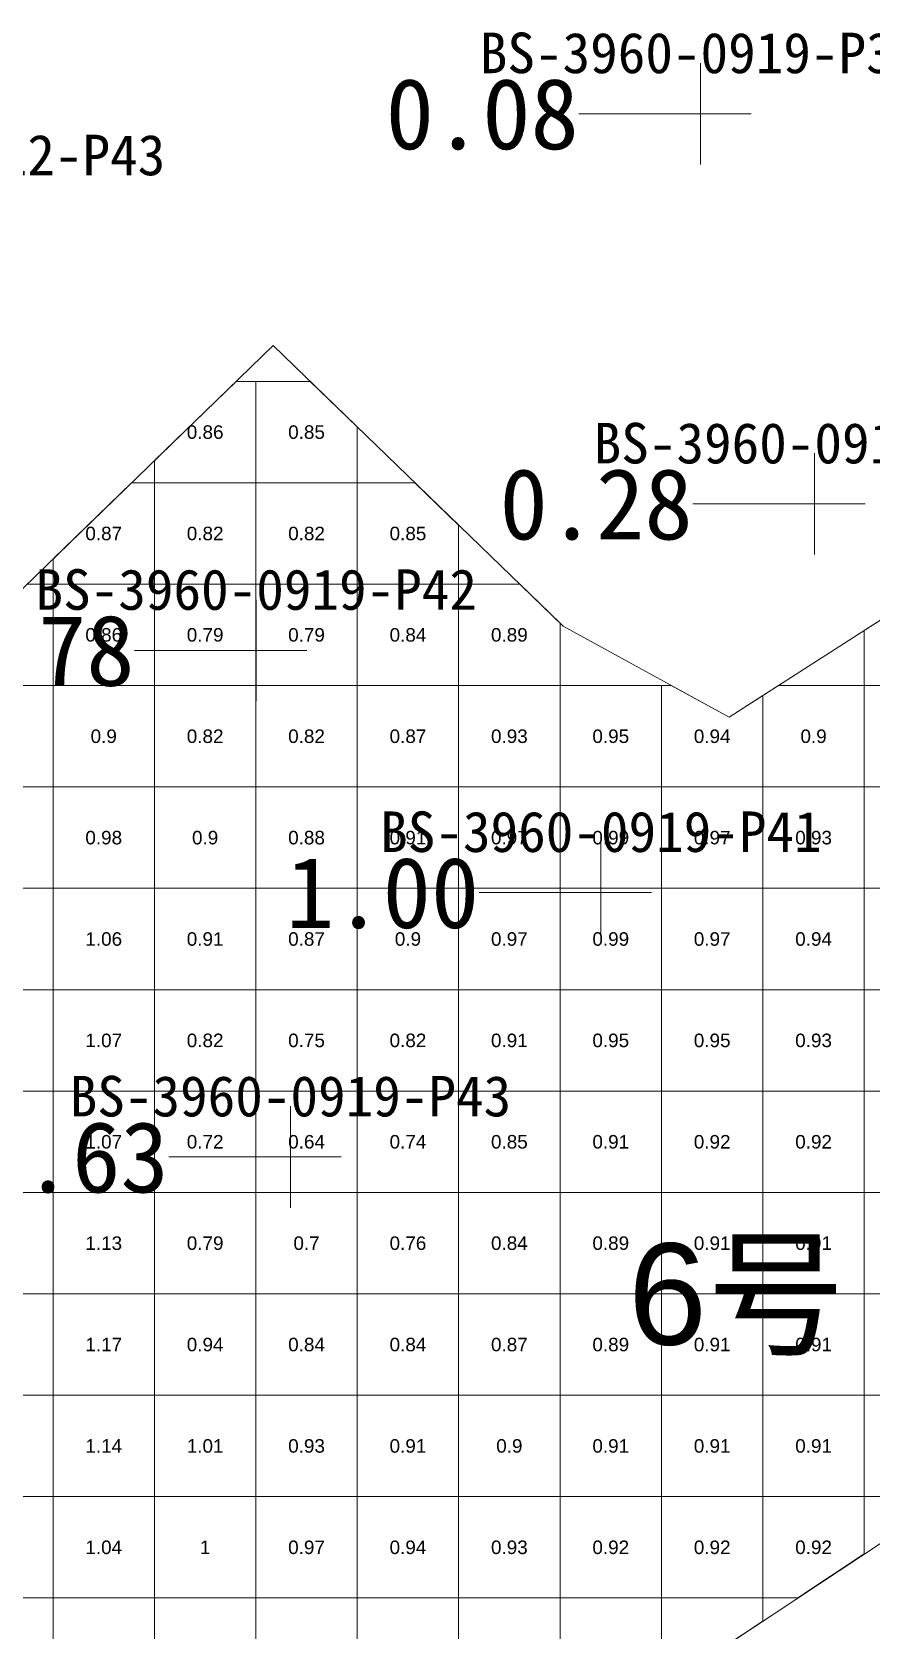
# Model space of a CAD drawing. Header units: inches. Extents: x 469941 to 470089, y 4349675 to 4349818.
# Drawn here: x 469992.11 to 470000.39, y 4349728.67 to 4349744.44 of the extents above; entities that cross this region are included whole.
import ezdxf
from ezdxf.enums import TextEntityAlignment as Align

# ---------------------------------------------------------------- set-up
doc = ezdxf.new("R2010")
doc.units = ezdxf.units.IN
doc.header["$MEASUREMENT"] = 0
for name, color, linetype, lineweight in [('点', 7, 'Continuous', 0), ('爆区方格网', 7, 'Continuous', 0), ('线条', 7, 'Continuous', 0), ('钻孔', 7, 'Continuous', 0)]:
    doc.layers.add(name, color=color, linetype=linetype, lineweight=lineweight)
doc.styles.add('3dmine_textStyle_2', font='arial.ttf', dxfattribs={"height": 1})
doc.styles.add('3dmine_textStyle_3', font='宋体.ttf', dxfattribs={"height": 1})

msp = doc.modelspace()

# ---------------------------------------------------------------- hatches: boundary and pattern name
at = {"layer": '钻孔', "linetype": 'Continuous', "lineweight": 0, "true_color": 0x808080, "extrusion": (0, 1, 0)}
for points in [[(-469999.705, 3949.565), (-469998.705, 3949.565), (-469998.705, 3960.565), (-469999.705, 3960.565)], [(-469992.25, 3949.746), (-469991.25, 3949.746), (-469991.25, 3960.746), (-469992.25, 3960.746)], [(-470000.828, 3949.87), (-469999.828, 3949.87), (-469999.828, 3960.87), (-470000.828, 3960.87)]]:
    msp.add_hatch(color=8, dxfattribs=at).paths.add_polyline_path(points, flags=0)
at = {"layer": '钻孔', "linetype": 'Continuous', "lineweight": 0, "true_color": 0x00ffff, "extrusion": (0, 1, 0)}
for points in [[(-469995.324, 3949.89), (-469994.324, 3949.89), (-469994.324, 3960.89), (-469995.324, 3960.89)], [(-469995.661, 3949.839), (-469994.661, 3949.839), (-469994.661, 3960.839), (-469995.661, 3960.839)]]:
    msp.add_hatch(color=4, dxfattribs=at).paths.add_polyline_path(points, flags=0)
at = {"layer": '钻孔', "linetype": 'Continuous', "lineweight": 0, "true_color": 0x0000ff, "extrusion": (0, 1, 0)}
msp.add_hatch(color=5, dxfattribs=at).paths.add_polyline_path([(-469998.723, 3949.865), (-469997.723, 3949.865), (-469997.723, 3960.865), (-469998.723, 3960.865)], flags=0)

# ---------------------------------------------------------------- linework, layer by layer
at = {"color": 4, "linetype": 'Continuous', "lineweight": 0, "true_color": 0x00ffff, "elevation": 3955.55}
msp.add_lwpolyline([(469981.939, 4349715.989), (469979.319, 4349718.857), (469979.319, 4349718.857), (469982.249, 4349727.115), (469986.942, 4349732.905), (469991.471, 4349738.415), (469994.49, 4349741.345), (469997.35, 4349738.576), (469998.986, 4349737.677), (470002.076, 4349739.66), (470004.151, 4349742.268), (470007.875, 4349739.742), (470008.312, 4349737.589), (470004.433, 4349733.597), (470000.499, 4349729.542), (469994.936, 4349725.857), (469995.557, 4349724.011), (469997.537, 4349721.806), (469997.264, 4349719.129), (469994.922, 4349716.71), (469991.967, 4349717.209), (469986.797, 4349716.795), (469983.848, 4349716.26), (469981.939, 4349715.989)], dxfattribs=at)
at = {"layer": '点', "color": 138, "linetype": 'Continuous', "lineweight": 0, "true_color": 0x004c4c}
for points, elevation in [([(469998.705, 4349743.13), (469998.705, 4349744.13)], 3960.565), ([(469999.205, 4349743.63), (469998.205, 4349743.63)], 3960.565), ([(469999.828, 4349739.281), (469999.828, 4349740.281)], 3960.87), ([(470000.328, 4349739.781), (469999.328, 4349739.781)], 3960.87), ([(469994.324, 4349737.837), (469994.324, 4349738.837)], 3960.89), ([(469994.824, 4349738.337), (469993.824, 4349738.337)], 3960.89), ([(469997.723, 4349735.448), (469997.723, 4349736.448)], 3960.865), ([(469998.223, 4349735.948), (469997.223, 4349735.948)], 3960.865), ([(469994.661, 4349732.84), (469994.661, 4349733.84)], 3960.839), ([(469995.161, 4349733.34), (469994.161, 4349733.34)], 3960.839)]:
    msp.add_lwpolyline(points, dxfattribs=dict(at, elevation=elevation))
at = {"layer": '爆区方格网', "color": 4, "linetype": 'Continuous', "lineweight": 0, "true_color": 0x00ffff, "elevation": 3961.273}
for points in [[(469994.32, 4349739.99), (469993.32, 4349739.99), (469993.32, 4349740.21), (469994.125, 4349740.99), (469994.32, 4349740.99), (469994.32, 4349739.99)], [(469995.32, 4349740.541), (469995.32, 4349739.99), (469994.32, 4349739.99), (469994.32, 4349740.99), (469994.856, 4349740.99), (469995.32, 4349740.541)], [(469993.32, 4349738.99), (469992.32, 4349738.99), (469992.32, 4349739.239), (469993.094, 4349739.99), (469993.32, 4349739.99), (469993.32, 4349738.99)], [(469994.32, 4349738.99), (469993.32, 4349738.99), (469993.32, 4349739.99), (469994.32, 4349739.99), (469994.32, 4349738.99)], [(469995.32, 4349738.99), (469994.32, 4349738.99), (469994.32, 4349739.99), (469995.32, 4349739.99), (469995.32, 4349738.99)], [(469996.32, 4349739.573), (469996.32, 4349738.99), (469995.32, 4349738.99), (469995.32, 4349739.99), (469995.889, 4349739.99), (469996.32, 4349739.573)], [(469992.32, 4349737.99), (469991.32, 4349737.99), (469991.32, 4349738.232), (469991.471, 4349738.415), (469992.064, 4349738.99), (469992.32, 4349738.99), (469992.32, 4349737.99)], [(469993.32, 4349737.99), (469992.32, 4349737.99), (469992.32, 4349738.99), (469993.32, 4349738.99), (469993.32, 4349737.99)], [(469994.32, 4349737.99), (469993.32, 4349737.99), (469993.32, 4349738.99), (469994.32, 4349738.99), (469994.32, 4349737.99)], [(469995.32, 4349737.99), (469994.32, 4349737.99), (469994.32, 4349738.99), (469995.32, 4349738.99), (469995.32, 4349737.99)], [(469996.32, 4349737.99), (469995.32, 4349737.99), (469995.32, 4349738.99), (469996.32, 4349738.99), (469996.32, 4349737.99)], [(469997.32, 4349738.605), (469997.32, 4349737.99), (469996.32, 4349737.99), (469996.32, 4349738.99), (469996.922, 4349738.99), (469997.32, 4349738.605)], [(470001.32, 4349737.99), (470000.32, 4349737.99), (470000.32, 4349738.533), (470001.033, 4349738.99), (470001.32, 4349738.99), (470001.32, 4349737.99)], [(469992.32, 4349736.99), (469991.32, 4349736.99), (469991.32, 4349737.99), (469992.32, 4349737.99), (469992.32, 4349736.99)], [(469993.32, 4349736.99), (469992.32, 4349736.99), (469992.32, 4349737.99), (469993.32, 4349737.99), (469993.32, 4349736.99)], [(469994.32, 4349736.99), (469993.32, 4349736.99), (469993.32, 4349737.99), (469994.32, 4349737.99), (469994.32, 4349736.99)], [(469995.32, 4349736.99), (469994.32, 4349736.99), (469994.32, 4349737.99), (469995.32, 4349737.99), (469995.32, 4349736.99)], [(469996.32, 4349736.99), (469995.32, 4349736.99), (469995.32, 4349737.99), (469996.32, 4349737.99), (469996.32, 4349736.99)], [(469997.32, 4349736.99), (469996.32, 4349736.99), (469996.32, 4349737.99), (469997.32, 4349737.99), (469997.32, 4349736.99)], [(469998.32, 4349736.99), (469997.32, 4349736.99), (469997.32, 4349737.99), (469998.32, 4349737.99), (469998.32, 4349736.99)], [(469998.986, 4349737.677), (469999.32, 4349737.891), (469999.32, 4349736.99), (469998.32, 4349736.99), (469998.32, 4349737.99), (469998.416, 4349737.99), (469998.986, 4349737.677)], [(470000.32, 4349736.99), (469999.32, 4349736.99), (469999.32, 4349737.891), (469999.475, 4349737.99), (470000.32, 4349737.99), (470000.32, 4349736.99)], [(470001.32, 4349736.99), (470000.32, 4349736.99), (470000.32, 4349737.99), (470001.32, 4349737.99), (470001.32, 4349736.99)], [(469992.32, 4349735.99), (469991.32, 4349735.99), (469991.32, 4349736.99), (469992.32, 4349736.99), (469992.32, 4349735.99)], [(469993.32, 4349735.99), (469992.32, 4349735.99), (469992.32, 4349736.99), (469993.32, 4349736.99), (469993.32, 4349735.99)], [(469994.32, 4349735.99), (469993.32, 4349735.99), (469993.32, 4349736.99), (469994.32, 4349736.99), (469994.32, 4349735.99)], [(469995.32, 4349735.99), (469994.32, 4349735.99), (469994.32, 4349736.99), (469995.32, 4349736.99), (469995.32, 4349735.99)], [(469996.32, 4349735.99), (469995.32, 4349735.99), (469995.32, 4349736.99), (469996.32, 4349736.99), (469996.32, 4349735.99)], [(469997.32, 4349735.99), (469996.32, 4349735.99), (469996.32, 4349736.99), (469997.32, 4349736.99), (469997.32, 4349735.99)], [(469998.32, 4349735.99), (469997.32, 4349735.99), (469997.32, 4349736.99), (469998.32, 4349736.99), (469998.32, 4349735.99)], [(469999.32, 4349735.99), (469998.32, 4349735.99), (469998.32, 4349736.99), (469999.32, 4349736.99), (469999.32, 4349735.99)], [(470000.32, 4349735.99), (469999.32, 4349735.99), (469999.32, 4349736.99), (470000.32, 4349736.99), (470000.32, 4349735.99)], [(470001.32, 4349735.99), (470000.32, 4349735.99), (470000.32, 4349736.99), (470001.32, 4349736.99), (470001.32, 4349735.99)], [(469992.32, 4349734.99), (469991.32, 4349734.99), (469991.32, 4349735.99), (469992.32, 4349735.99), (469992.32, 4349734.99)], [(469993.32, 4349734.99), (469992.32, 4349734.99), (469992.32, 4349735.99), (469993.32, 4349735.99), (469993.32, 4349734.99)], [(469994.32, 4349734.99), (469993.32, 4349734.99), (469993.32, 4349735.99), (469994.32, 4349735.99), (469994.32, 4349734.99)], [(469995.32, 4349734.99), (469994.32, 4349734.99), (469994.32, 4349735.99), (469995.32, 4349735.99), (469995.32, 4349734.99)], [(469996.32, 4349734.99), (469995.32, 4349734.99), (469995.32, 4349735.99), (469996.32, 4349735.99), (469996.32, 4349734.99)], [(469997.32, 4349734.99), (469996.32, 4349734.99), (469996.32, 4349735.99), (469997.32, 4349735.99), (469997.32, 4349734.99)], [(469998.32, 4349734.99), (469997.32, 4349734.99), (469997.32, 4349735.99), (469998.32, 4349735.99), (469998.32, 4349734.99)], [(469999.32, 4349734.99), (469998.32, 4349734.99), (469998.32, 4349735.99), (469999.32, 4349735.99), (469999.32, 4349734.99)], [(470000.32, 4349734.99), (469999.32, 4349734.99), (469999.32, 4349735.99), (470000.32, 4349735.99), (470000.32, 4349734.99)], [(470001.32, 4349734.99), (470000.32, 4349734.99), (470000.32, 4349735.99), (470001.32, 4349735.99), (470001.32, 4349734.99)], [(469992.32, 4349733.99), (469991.32, 4349733.99), (469991.32, 4349734.99), (469992.32, 4349734.99), (469992.32, 4349733.99)], [(469993.32, 4349733.99), (469992.32, 4349733.99), (469992.32, 4349734.99), (469993.32, 4349734.99), (469993.32, 4349733.99)], [(469994.32, 4349733.99), (469993.32, 4349733.99), (469993.32, 4349734.99), (469994.32, 4349734.99), (469994.32, 4349733.99)], [(469995.32, 4349733.99), (469994.32, 4349733.99), (469994.32, 4349734.99), (469995.32, 4349734.99), (469995.32, 4349733.99)], [(469996.32, 4349733.99), (469995.32, 4349733.99), (469995.32, 4349734.99), (469996.32, 4349734.99), (469996.32, 4349733.99)], [(469997.32, 4349733.99), (469996.32, 4349733.99), (469996.32, 4349734.99), (469997.32, 4349734.99), (469997.32, 4349733.99)], [(469998.32, 4349733.99), (469997.32, 4349733.99), (469997.32, 4349734.99), (469998.32, 4349734.99), (469998.32, 4349733.99)], [(469999.32, 4349733.99), (469998.32, 4349733.99), (469998.32, 4349734.99), (469999.32, 4349734.99), (469999.32, 4349733.99)], [(470000.32, 4349733.99), (469999.32, 4349733.99), (469999.32, 4349734.99), (470000.32, 4349734.99), (470000.32, 4349733.99)], [(470001.32, 4349733.99), (470000.32, 4349733.99), (470000.32, 4349734.99), (470001.32, 4349734.99), (470001.32, 4349733.99)], [(469992.32, 4349732.99), (469991.32, 4349732.99), (469991.32, 4349733.99), (469992.32, 4349733.99), (469992.32, 4349732.99)], [(469993.32, 4349732.99), (469992.32, 4349732.99), (469992.32, 4349733.99), (469993.32, 4349733.99), (469993.32, 4349732.99)], [(469994.32, 4349732.99), (469993.32, 4349732.99), (469993.32, 4349733.99), (469994.32, 4349733.99), (469994.32, 4349732.99)], [(469995.32, 4349732.99), (469994.32, 4349732.99), (469994.32, 4349733.99), (469995.32, 4349733.99), (469995.32, 4349732.99)], [(469996.32, 4349732.99), (469995.32, 4349732.99), (469995.32, 4349733.99), (469996.32, 4349733.99), (469996.32, 4349732.99)], [(469997.32, 4349732.99), (469996.32, 4349732.99), (469996.32, 4349733.99), (469997.32, 4349733.99), (469997.32, 4349732.99)], [(469998.32, 4349732.99), (469997.32, 4349732.99), (469997.32, 4349733.99), (469998.32, 4349733.99), (469998.32, 4349732.99)], [(469999.32, 4349732.99), (469998.32, 4349732.99), (469998.32, 4349733.99), (469999.32, 4349733.99), (469999.32, 4349732.99)], [(470000.32, 4349732.99), (469999.32, 4349732.99), (469999.32, 4349733.99), (470000.32, 4349733.99), (470000.32, 4349732.99)], [(470001.32, 4349732.99), (470000.32, 4349732.99), (470000.32, 4349733.99), (470001.32, 4349733.99), (470001.32, 4349732.99)], [(469992.32, 4349731.99), (469991.32, 4349731.99), (469991.32, 4349732.99), (469992.32, 4349732.99), (469992.32, 4349731.99)], [(469993.32, 4349731.99), (469992.32, 4349731.99), (469992.32, 4349732.99), (469993.32, 4349732.99), (469993.32, 4349731.99)], [(469994.32, 4349731.99), (469993.32, 4349731.99), (469993.32, 4349732.99), (469994.32, 4349732.99), (469994.32, 4349731.99)], [(469995.32, 4349731.99), (469994.32, 4349731.99), (469994.32, 4349732.99), (469995.32, 4349732.99), (469995.32, 4349731.99)], [(469996.32, 4349731.99), (469995.32, 4349731.99), (469995.32, 4349732.99), (469996.32, 4349732.99), (469996.32, 4349731.99)], [(469997.32, 4349731.99), (469996.32, 4349731.99), (469996.32, 4349732.99), (469997.32, 4349732.99), (469997.32, 4349731.99)], [(469998.32, 4349731.99), (469997.32, 4349731.99), (469997.32, 4349732.99), (469998.32, 4349732.99), (469998.32, 4349731.99)], [(469999.32, 4349731.99), (469998.32, 4349731.99), (469998.32, 4349732.99), (469999.32, 4349732.99), (469999.32, 4349731.99)], [(470000.32, 4349731.99), (469999.32, 4349731.99), (469999.32, 4349732.99), (470000.32, 4349732.99), (470000.32, 4349731.99)], [(470001.32, 4349731.99), (470000.32, 4349731.99), (470000.32, 4349732.99), (470001.32, 4349732.99), (470001.32, 4349731.99)], [(469992.32, 4349730.99), (469991.32, 4349730.99), (469991.32, 4349731.99), (469992.32, 4349731.99), (469992.32, 4349730.99)], [(469993.32, 4349730.99), (469992.32, 4349730.99), (469992.32, 4349731.99), (469993.32, 4349731.99), (469993.32, 4349730.99)], [(469994.32, 4349730.99), (469993.32, 4349730.99), (469993.32, 4349731.99), (469994.32, 4349731.99), (469994.32, 4349730.99)], [(469995.32, 4349730.99), (469994.32, 4349730.99), (469994.32, 4349731.99), (469995.32, 4349731.99), (469995.32, 4349730.99)], [(469996.32, 4349730.99), (469995.32, 4349730.99), (469995.32, 4349731.99), (469996.32, 4349731.99), (469996.32, 4349730.99)], [(469997.32, 4349730.99), (469996.32, 4349730.99), (469996.32, 4349731.99), (469997.32, 4349731.99), (469997.32, 4349730.99)], [(469998.32, 4349730.99), (469997.32, 4349730.99), (469997.32, 4349731.99), (469998.32, 4349731.99), (469998.32, 4349730.99)], [(469999.32, 4349730.99), (469998.32, 4349730.99), (469998.32, 4349731.99), (469999.32, 4349731.99), (469999.32, 4349730.99)], [(470000.32, 4349730.99), (469999.32, 4349730.99), (469999.32, 4349731.99), (470000.32, 4349731.99), (470000.32, 4349730.99)], [(470001.32, 4349730.99), (470000.32, 4349730.99), (470000.32, 4349731.99), (470001.32, 4349731.99), (470001.32, 4349730.99)], [(469992.32, 4349729.99), (469991.32, 4349729.99), (469991.32, 4349730.99), (469992.32, 4349730.99), (469992.32, 4349729.99)], [(469993.32, 4349729.99), (469992.32, 4349729.99), (469992.32, 4349730.99), (469993.32, 4349730.99), (469993.32, 4349729.99)], [(469994.32, 4349729.99), (469993.32, 4349729.99), (469993.32, 4349730.99), (469994.32, 4349730.99), (469994.32, 4349729.99)], [(469995.32, 4349729.99), (469994.32, 4349729.99), (469994.32, 4349730.99), (469995.32, 4349730.99), (469995.32, 4349729.99)], [(469996.32, 4349729.99), (469995.32, 4349729.99), (469995.32, 4349730.99), (469996.32, 4349730.99), (469996.32, 4349729.99)], [(469997.32, 4349729.99), (469996.32, 4349729.99), (469996.32, 4349730.99), (469997.32, 4349730.99), (469997.32, 4349729.99)], [(469998.32, 4349729.99), (469997.32, 4349729.99), (469997.32, 4349730.99), (469998.32, 4349730.99), (469998.32, 4349729.99)], [(469999.32, 4349729.99), (469998.32, 4349729.99), (469998.32, 4349730.99), (469999.32, 4349730.99), (469999.32, 4349729.99)], [(470000.32, 4349729.99), (469999.32, 4349729.99), (469999.32, 4349730.99), (470000.32, 4349730.99), (470000.32, 4349729.99)], [(470001.32, 4349730.388), (470000.934, 4349729.99), (470000.32, 4349729.99), (470000.32, 4349730.99), (470001.32, 4349730.99), (470001.32, 4349730.388)], [(469992.32, 4349728.99), (469991.32, 4349728.99), (469991.32, 4349729.99), (469992.32, 4349729.99), (469992.32, 4349728.99)], [(469993.32, 4349728.99), (469992.32, 4349728.99), (469992.32, 4349729.99), (469993.32, 4349729.99), (469993.32, 4349728.99)], [(469994.32, 4349728.99), (469993.32, 4349728.99), (469993.32, 4349729.99), (469994.32, 4349729.99), (469994.32, 4349728.99)], [(469995.32, 4349728.99), (469994.32, 4349728.99), (469994.32, 4349729.99), (469995.32, 4349729.99), (469995.32, 4349728.99)], [(469996.32, 4349728.99), (469995.32, 4349728.99), (469995.32, 4349729.99), (469996.32, 4349729.99), (469996.32, 4349728.99)], [(469997.32, 4349728.99), (469996.32, 4349728.99), (469996.32, 4349729.99), (469997.32, 4349729.99), (469997.32, 4349728.99)], [(469998.32, 4349728.99), (469997.32, 4349728.99), (469997.32, 4349729.99), (469998.32, 4349729.99), (469998.32, 4349728.99)], [(469999.32, 4349728.99), (469998.32, 4349728.99), (469998.32, 4349729.99), (469999.32, 4349729.99), (469999.32, 4349728.99)], [(470000.32, 4349729.424), (469999.666, 4349728.99), (469999.32, 4349728.99), (469999.32, 4349729.99), (470000.32, 4349729.99), (470000.32, 4349729.424)], [(469992.32, 4349727.99), (469991.32, 4349727.99), (469991.32, 4349728.99), (469992.32, 4349728.99), (469992.32, 4349727.99)], [(469993.32, 4349727.99), (469992.32, 4349727.99), (469992.32, 4349728.99), (469993.32, 4349728.99), (469993.32, 4349727.99)], [(469994.32, 4349727.99), (469993.32, 4349727.99), (469993.32, 4349728.99), (469994.32, 4349728.99), (469994.32, 4349727.99)], [(469995.32, 4349727.99), (469994.32, 4349727.99), (469994.32, 4349728.99), (469995.32, 4349728.99), (469995.32, 4349727.99)], [(469996.32, 4349727.99), (469995.32, 4349727.99), (469995.32, 4349728.99), (469996.32, 4349728.99), (469996.32, 4349727.99)], [(469997.32, 4349727.99), (469996.32, 4349727.99), (469996.32, 4349728.99), (469997.32, 4349728.99), (469997.32, 4349727.99)], [(469998.32, 4349728.099), (469998.156, 4349727.99), (469997.32, 4349727.99), (469997.32, 4349728.99), (469998.32, 4349728.99), (469998.32, 4349728.099)], [(469999.32, 4349728.761), (469998.32, 4349728.099), (469998.32, 4349728.99), (469999.32, 4349728.99), (469999.32, 4349728.761)]]:
    msp.add_lwpolyline(points, dxfattribs=at)
at = {"layer": '线条', "color": 138, "linetype": 'Continuous', "lineweight": 0, "true_color": 0x004c4c}
for points, elevation in [([(469998.705, 4349743.63), (469998.705, 4349743.63), (469998.705, 4349743.63)], 3960.565), ([(469999.828, 4349739.781), (469999.828, 4349739.781), (469999.828, 4349739.781)], 3960.87), ([(469994.324, 4349738.337), (469994.324, 4349738.337), (469994.324, 4349738.337)], 3960.89), ([(469997.723, 4349735.948), (469997.723, 4349735.948), (469997.723, 4349735.948)], 3960.865), ([(469994.661, 4349733.34), (469994.661, 4349733.34), (469994.661, 4349733.34)], 3960.839)]:
    msp.add_lwpolyline(points, dxfattribs=dict(at, elevation=elevation))
at = {"layer": '钻孔', "color": 8, "linetype": 'Continuous', "lineweight": 0, "true_color": 0x808080}
for points, elevation in [([(469998.705, 4349743.63), (469997.505, 4349743.63)], 3960.565), ([(469998.705, 4349743.63), (469997.505, 4349743.63)], 3949.565), ([(469999.828, 4349739.781), (469998.628, 4349739.781)], 3960.87), ([(469999.828, 4349739.781), (469998.628, 4349739.781)], 3949.87)]:
    msp.add_lwpolyline(points, dxfattribs=dict(at, elevation=elevation))
at = {"layer": '钻孔', "color": 4, "linetype": 'Continuous', "lineweight": 0, "true_color": 0x00ffff}
for points, elevation in [([(469994.324, 4349738.337), (469993.124, 4349738.337)], 3960.89), ([(469994.324, 4349738.337), (469993.124, 4349738.337)], 3949.89), ([(469994.661, 4349733.34), (469993.461, 4349733.34)], 3960.839), ([(469994.661, 4349733.34), (469993.461, 4349733.34)], 3949.839)]:
    msp.add_lwpolyline(points, dxfattribs=dict(at, elevation=elevation))
at = {"layer": '钻孔', "color": 5, "linetype": 'Continuous', "lineweight": 0, "true_color": 0x0000ff}
for elevation in [3960.865, 3949.865]:
    msp.add_lwpolyline([(469997.723, 4349735.948), (469996.523, 4349735.948)], dxfattribs=dict(at, elevation=elevation))

# ---------------------------------------------------------------- texts
at = {"color": 4, "linetype": 'Continuous', "lineweight": 0, "true_color": 0x00ffff, "style": '3dmine_textStyle_2'}
for s, height, p in [('0.86', 0.1333, (469993.82, 4349740.49, 3961.273)), ('0.85', 0.1333, (469994.82, 4349740.49, 3961.273)), ('0.87', 0.1333, (469992.82, 4349739.49, 3961.273)), ('0.82', 0.1333, (469993.82, 4349739.49, 3961.273)), ('0.82', 0.1333, (469994.82, 4349739.49, 3961.273)), ('0.85', 0.1333, (469995.82, 4349739.49, 3961.273)), ('0.86', 0.1333, (469992.82, 4349738.49, 3961.273)), ('0.79', 0.1333, (469993.82, 4349738.49, 3961.273)), ('0.79', 0.1333, (469994.82, 4349738.49, 3961.273)), ('0.84', 0.1333, (469995.82, 4349738.49, 3961.273)), ('0.89', 0.1333, (469996.82, 4349738.49, 3961.273)), ('0.9', 0.1333, (469992.82, 4349737.49, 3961.273)), ('0.82', 0.1333, (469993.82, 4349737.49, 3961.273)), ('0.82', 0.1333, (469994.82, 4349737.49, 3961.273)), ('0.87', 0.1333, (469995.82, 4349737.49, 3961.273)), ('0.93', 0.1333, (469996.82, 4349737.49, 3961.273)), ('0.95', 0.1333, (469997.82, 4349737.49, 3961.273)), ('0.94', 0.1333, (469998.82, 4349737.49, 3961.273)), ('0.9', 0.1333, (469999.82, 4349737.49, 3961.273)), ('0.98', 0.1333, (469992.82, 4349736.49, 3961.273)), ('0.9', 0.1333, (469993.82, 4349736.49, 3961.273)), ('0.88', 0.1333, (469994.82, 4349736.49, 3961.273)), ('0.91', 0.1333, (469995.82, 4349736.49, 3961.273)), ('0.97', 0.1333, (469996.82, 4349736.49, 3961.273)), ('0.99', 0.1333, (469997.82, 4349736.49, 3961.273)), ('0.97', 0.1333, (469998.82, 4349736.49, 3961.273)), ('0.93', 0.1333, (469999.82, 4349736.49, 3961.273)), ('1.06', 0.1333, (469992.82, 4349735.49, 3961.273)), ('0.91', 0.1333, (469993.82, 4349735.49, 3961.273)), ('0.87', 0.1333, (469994.82, 4349735.49, 3961.273)), ('0.9', 0.1333, (469995.82, 4349735.49, 3961.273)), ('0.97', 0.1333, (469996.82, 4349735.49, 3961.273)), ('0.99', 0.1333, (469997.82, 4349735.49, 3961.273)), ('0.97', 0.1333, (469998.82, 4349735.49, 3961.273)), ('0.94', 0.1333, (469999.82, 4349735.49, 3961.273)), ('1.07', 0.1333, (469992.82, 4349734.49, 3961.273)), ('0.82', 0.1333, (469993.82, 4349734.49, 3961.273)), ('0.75', 0.1333, (469994.82, 4349734.49, 3961.273)), ('0.82', 0.1333, (469995.82, 4349734.49, 3961.273)), ('0.91', 0.1333, (469996.82, 4349734.49, 3961.273)), ('0.95', 0.1333, (469997.82, 4349734.49, 3961.273)), ('0.95', 0.1333, (469998.82, 4349734.49, 3961.273)), ('0.93', 0.1333, (469999.82, 4349734.49, 3961.273)), ('1.07', 0.1333, (469992.82, 4349733.49, 3961.273)), ('0.72', 0.1333, (469993.82, 4349733.49, 3961.273)), ('0.64', 0.1333, (469994.82, 4349733.49, 3961.273)), ('0.74', 0.1333, (469995.82, 4349733.49, 3961.273)), ('0.85', 0.1333, (469996.82, 4349733.49, 3961.273)), ('0.91', 0.1333, (469997.82, 4349733.49, 3961.273)), ('0.92', 0.1333, (469998.82, 4349733.49, 3961.273)), ('0.92', 0.1333, (469999.82, 4349733.49, 3961.273)), ('1.13', 0.1333, (469992.82, 4349732.49, 3961.273)), ('0.79', 0.1333, (469993.82, 4349732.49, 3961.273)), ('0.7', 0.1333, (469994.82, 4349732.49, 3961.273)), ('0.76', 0.1333, (469995.82, 4349732.49, 3961.273)), ('0.84', 0.1333, (469996.82, 4349732.49, 3961.273)), ('0.89', 0.1333, (469997.82, 4349732.49, 3961.273)), ('0.91', 0.1333, (469998.82, 4349732.49, 3961.273)), ('0.91', 0.1333, (469999.82, 4349732.49, 3961.273)), ('1.17', 0.1333, (469992.82, 4349731.49, 3961.273)), ('0.94', 0.1333, (469993.82, 4349731.49, 3961.273)), ('0.84', 0.1333, (469994.82, 4349731.49, 3961.273)), ('0.84', 0.1333, (469995.82, 4349731.49, 3961.273)), ('0.87', 0.1333, (469996.82, 4349731.49, 3961.273)), ('0.89', 0.1333, (469997.82, 4349731.49, 3961.273)), ('0.91', 0.1333, (469998.82, 4349731.49, 3961.273)), ('0.91', 0.1333, (469999.82, 4349731.49, 3961.273)), ('1.14', 0.1333, (469992.82, 4349730.49, 3961.273)), ('1.01', 0.1333, (469993.82, 4349730.49, 3961.273)), ('0.93', 0.1333, (469994.82, 4349730.49, 3961.273)), ('0.91', 0.1333, (469995.82, 4349730.49, 3961.273)), ('0.9', 0.1333, (469996.82, 4349730.49, 3961.273)), ('0.91', 0.1333, (469997.82, 4349730.49, 3961.273)), ('0.91', 0.1333, (469998.82, 4349730.49, 3961.273)), ('0.91', 0.1333, (469999.82, 4349730.49, 3961.273)), ('1.04', 0.1333, (469992.82, 4349729.49, 3961.273)), ('1', 0.133, (469993.82, 4349729.49, 3961.273)), ('0.97', 0.1333, (469994.82, 4349729.49, 3961.273)), ('0.94', 0.1333, (469995.82, 4349729.49, 3961.273)), ('0.93', 0.1333, (469996.82, 4349729.49, 3961.273)), ('0.92', 0.1333, (469997.82, 4349729.49, 3961.273)), ('0.92', 0.1333, (469998.82, 4349729.49, 3961.273)), ('0.92', 0.1333, (469999.82, 4349729.49, 3961.273))]:
    msp.add_text(s, height=height, dxfattribs=at).set_placement(p, align=Align.MIDDLE_CENTER)
at = {"color": 7, "linetype": 'Continuous', "lineweight": 0, "style": '3dmine_textStyle_2'}
msp.add_text('6号', height=1, dxfattribs=at).set_placement((469997.991, 4349731.488, 1980.684))
at = {"layer": '钻孔', "color": 138, "linetype": 'Continuous', "lineweight": 0, "true_color": 0x004c4c, "style": '3dmine_textStyle_3'}
for s, p in [('BS-3960-0919-P38', (469998.705, 4349744.03, 3960.565)), ('BS-3960-0922-P43', (469991.25, 4349743.023, 3960.746)), ('BS-3960-0919-P40', (469999.828, 4349740.181, 3960.87)), ('BS-3960-0919-P42', (469994.324, 4349738.737, 3960.89)), ('BS-3960-0919-P41', (469997.723, 4349736.348, 3960.865)), ('BS-3960-0919-P43', (469994.661, 4349733.74, 3960.839))]:
    msp.add_text(s, height=0.4, dxfattribs=at).set_placement(p, align=Align.CENTER)
at = {"layer": '钻孔', "color": 8, "linetype": 'Continuous', "lineweight": 0, "true_color": 0x808080, "style": '3dmine_textStyle_3'}
for s, p in [('0.08', (469997.505, 4349743.63, 3955.065)), ('0.28', (469998.628, 4349739.781, 3955.37))]:
    msp.add_text(s, height=0.7, dxfattribs=at).set_placement(p, align=Align.MIDDLE_RIGHT)
at = {"layer": '钻孔', "color": 4, "linetype": 'Continuous', "lineweight": 0, "true_color": 0x00ffff, "style": '3dmine_textStyle_3'}
for s, p in [('0.78', (469993.124, 4349738.337, 3955.39)), ('0.63', (469993.461, 4349733.34, 3955.339))]:
    msp.add_text(s, height=0.7, dxfattribs=at).set_placement(p, align=Align.MIDDLE_RIGHT)
at = {"layer": '钻孔', "color": 5, "linetype": 'Continuous', "lineweight": 0, "true_color": 0x0000ff, "style": '3dmine_textStyle_3'}
msp.add_text('1.00', height=0.7, dxfattribs=at).set_placement((469996.523, 4349735.948, 3955.365), align=Align.MIDDLE_RIGHT)

doc.saveas('drawing.dxf')
